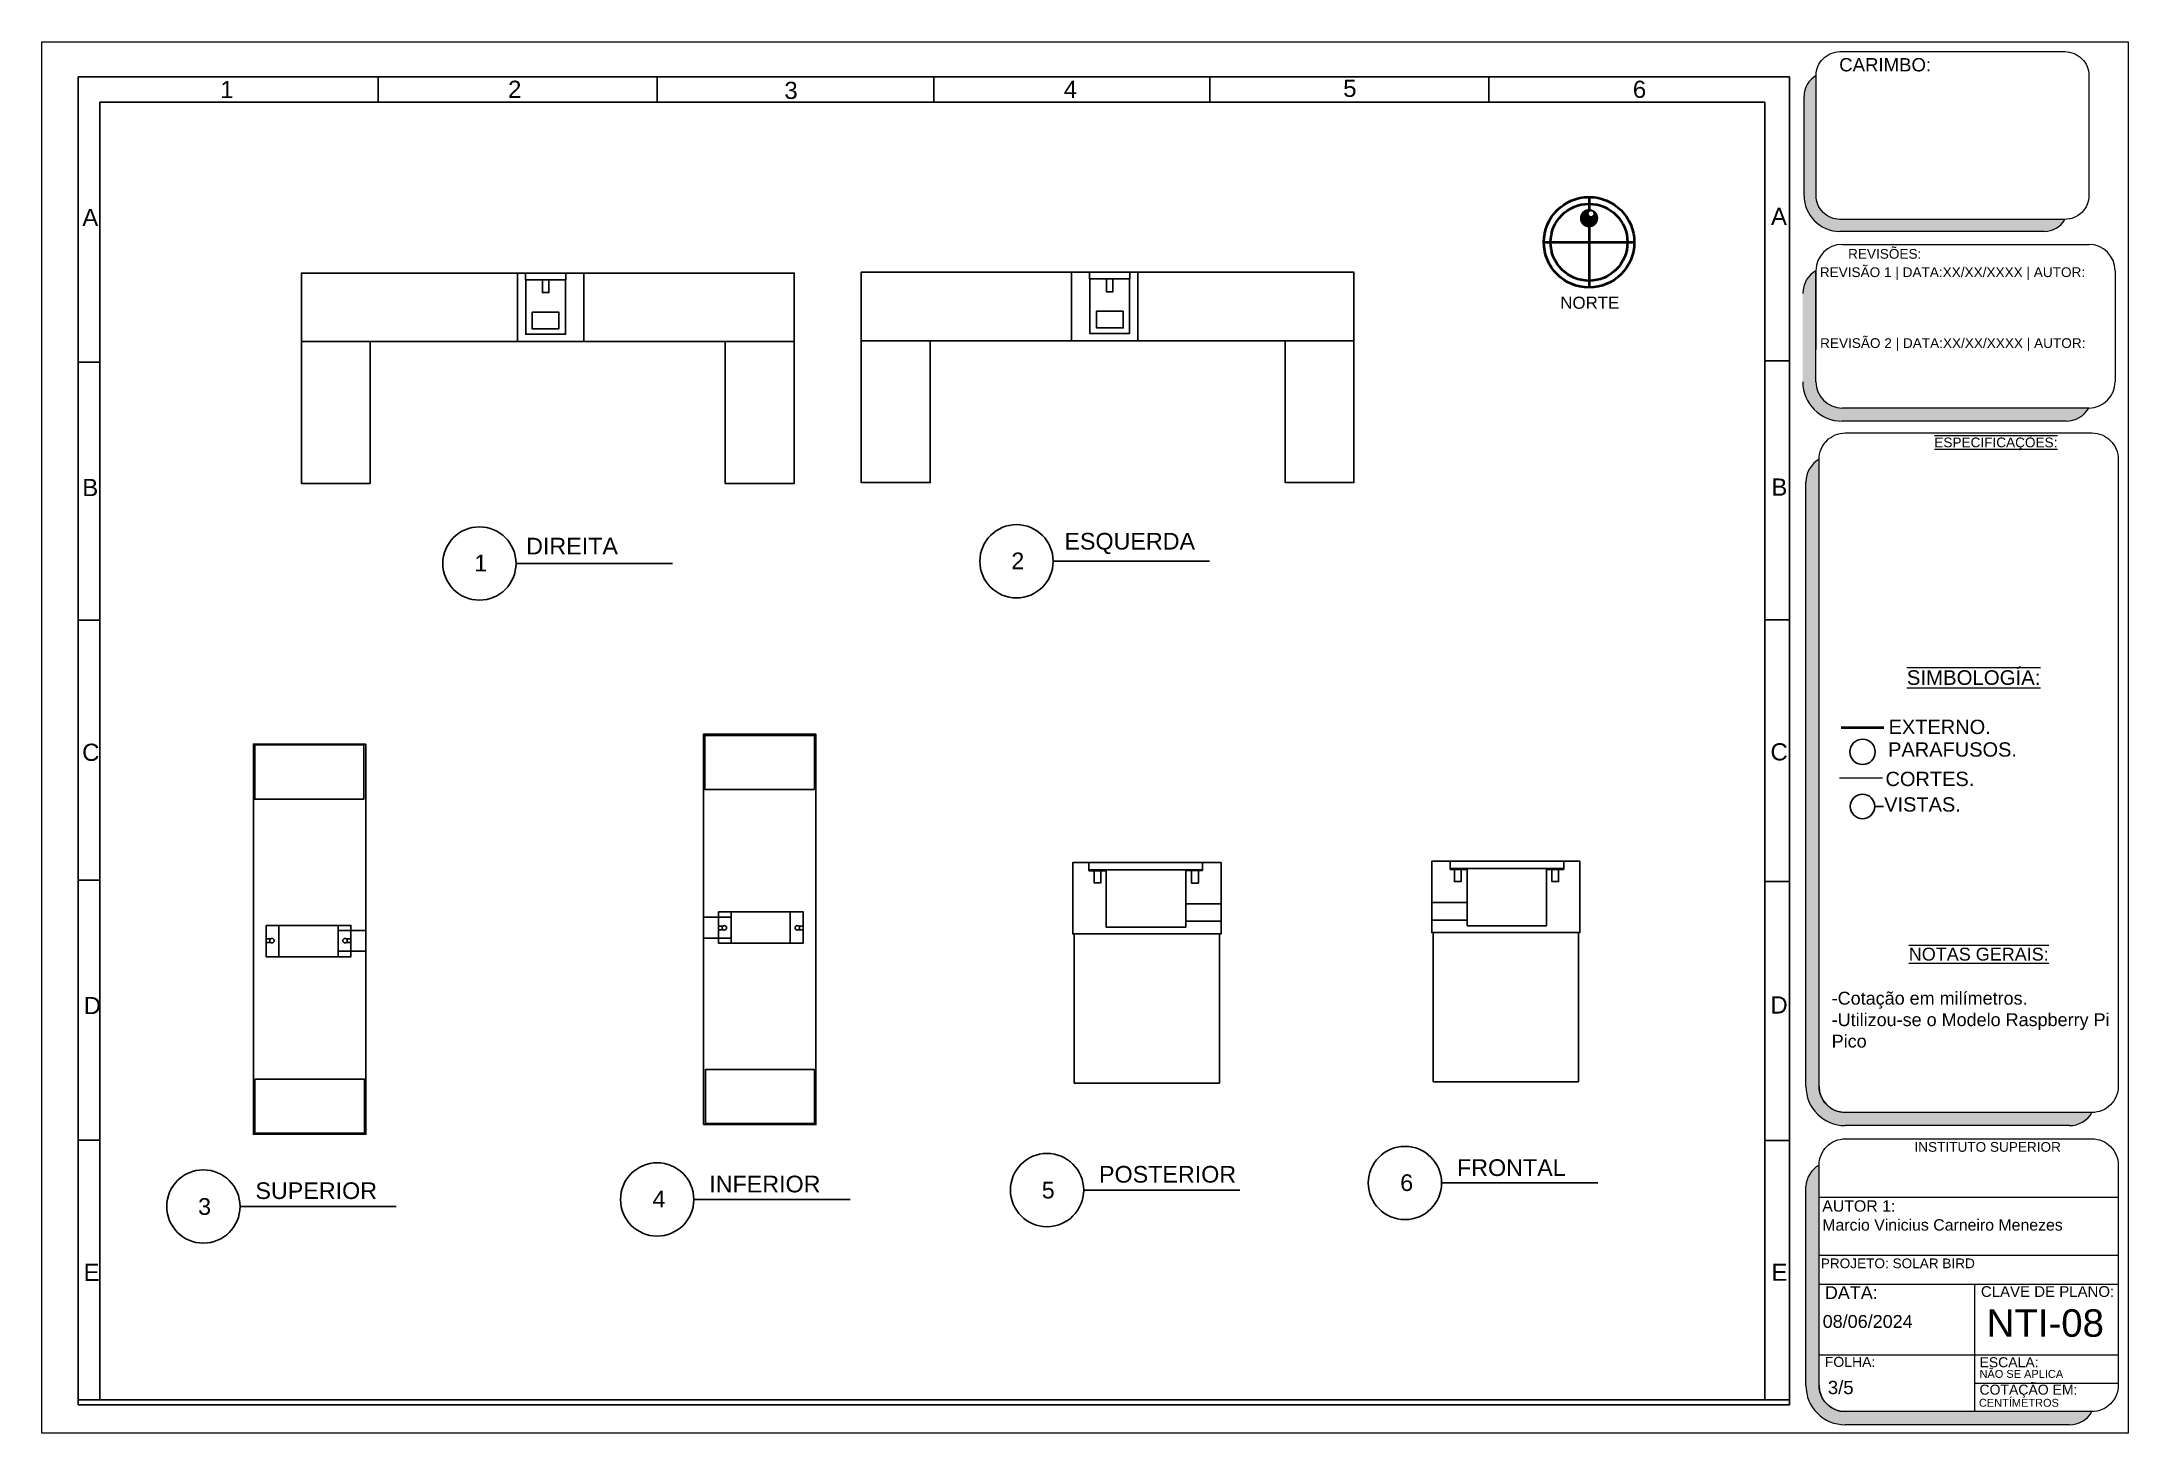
# Model space of a CAD drawing. Header units: inches. Extents: x 22 to 314, y 15 to 209.
import ezdxf
from ezdxf.lldxf.tags import DXFTag

# ---------------------------------------------------------------- set-up
doc = ezdxf.new("R2010")
doc.units = ezdxf.units.IN
doc.layers.add('1', color=1, linetype='Continuous')
for name, color, linetype, lineweight in [('MURO TABLAROCA', 100, 'Continuous', 15), ('MUROS', 1, 'Continuous', 40), ('PUERTAS', 33, 'LÍMITE2', 9), ('TEXTOS', 11, 'Continuous', 13), ('TRAZOS 1', 70, 'Continuous', 9), ('TRAZOS 3', 50, 'Continuous', 9)]:
    doc.layers.add(name, color=color, linetype=linetype, lineweight=lineweight)
tags = doc.linetypes.add('CONTOUR', pattern=[0.46875, 0.375, -0.09375]).pattern_tags.tags
tags[6:7] = [DXFTag(74, 4), DXFTag(75, 0), DXFTag(340, '0'), DXFTag(46, 1.0), DXFTag(50, 0.0), DXFTag(44, 0.0), DXFTag(45, 0.0)]
tags[4:5] = [DXFTag(74, 4), DXFTag(75, 0), DXFTag(340, '0'), DXFTag(46, 1.0), DXFTag(50, 0.0), DXFTag(44, 0.0), DXFTag(45, 0.0)]
doc.linetypes.add('LÍMITE2', pattern='A,6.35,-2.54,[132,ltypeshp.shx,S=2.54,R=0,X=-2.54,Y=0],-2.54,25.4', length=36.83)

# ---------------------------------------------------------------- blocks, each defined once
blk = doc.blocks.new('NORTE 2')
at = {"layer": 'TRAZOS 1', "linetype": 'ByBlock', "ltscale": 0.001}
h = blk.add_hatch(color=1, dxfattribs=at)
h.set_gradient(color1=(255, 0, 0), color2=(255, 128, 128), one_color=1, tint=0.75)
h.paths.add_polyline_path([(-2.84, 0, 1), (-6.36, 0, 1)])
h.paths.add_polyline_path([(-5.9, 0.38, -1), (-5.02, 0.38, -1)], flags=16)
at = {"layer": 'MUROS'}
for p, q in [((0, -8.65), (0, 8.65)), ((-8.65, 0), (-6.36, 0)), ((-2.84, 0), (8.65, 0))]:
    blk.add_line(p, q, dxfattribs=at)
for radius in [8.65, 7.35]:
    blk.add_circle((0, 0), radius, dxfattribs=at)

msp = doc.modelspace()

# ---------------------------------------------------------------- hatches: boundary and pattern name
at = {"layer": 'MUROS', "linetype": 'ByBlock', "ltscale": 0.001}
h = msp.add_hatch(color=252, dxfattribs=at)
h.set_gradient(color1=(132, 132, 132), color2=(148, 148, 148), one_color=1, tint=0.58)
h.paths.add_polyline_path([(273.5, 157.78, -0.414214), (269.83, 161.46), (269.83, 176.98, 0.267949), (267.99, 173.8), (267.99, 161.46, 0.414214), (273.5, 155.95), (304.81, 155.95, 0.267949), (307.99, 157.78)])
at = {"layer": 'MUROS', "linetype": 'ByBlock', "ltscale": 0.01}
h = msp.add_hatch(color=8, dxfattribs=at)
h.set_gradient(color1=(128, 128, 128), color2=(163, 163, 163), one_color=1, tint=0.64)
edge = h.paths.add_edge_path()
edge.add_arc((272.11, 147.44), 3.67, 120, 180)
edge.add_line((268.43, 147.44), (268.43, 63.01))
edge.add_arc((273.94, 63.01), 5.51, 180, 270)
edge.add_line((273.94, 57.5), (305.25, 57.5))
edge.add_arc((305.25, 61.17), 3.67, 270, 330)
edge.add_line((308.43, 59.34), (273.94, 59.34))
edge.add_arc((273.94, 63.01), 3.67, 180, 270, ccw=False)
edge.add_line((270.27, 63.01), (270.27, 150.62))
h = msp.add_hatch(color=8, dxfattribs=at)
h.set_gradient(color1=(128, 128, 128), color2=(163, 163, 163), one_color=1, tint=0.64)
edge = h.paths.add_edge_path()
edge.add_arc((305.25, 19.37), 3.67, 270, 330)
edge.add_line((308.43, 17.54), (273.94, 17.54))
edge.add_arc((273.94, 21.21), 3.67, 180, 270, ccw=False)
edge.add_line((270.27, 21.21), (270.27, 51.99))
edge.add_arc((272.1, 48.81), 3.67, 119.9036, 176.9058)
edge.add_line((268.43, 49.01), (268.43, 21.21))
edge.add_arc((273.94, 21.21), 5.51, 180, 270)
edge.add_line((273.94, 15.7), (305.25, 15.7))
at = {"layer": 'PUERTAS', "linetype": 'ByBlock', "ltscale": 0.001}
h = msp.add_hatch(color=253, dxfattribs=at)
h.set_gradient(color1=(173, 173, 173), color2=(179, 179, 179), one_color=1, tint=0.7)
h.paths.add_polyline_path([(273.2, 184.15, -0.414214), (269.85, 187.5), (269.85, 204.24, 0.268351), (268.17, 201.32), (268.17, 187.5, 0.414214), (273.2, 182.47), (301.75, 182.47, 0.267083), (304.65, 184.15)])

# ---------------------------------------------------------------- linework, layer by layer
at = {"color": 3, "linetype": 'CONTOUR'}
for p, q in [((89.44, 176.64), (89.44, 175.7)), ((89.44, 175.7), (95.07, 175.7)), ((95.07, 175.7), (95.07, 176.64)), ((168.3, 175.83), (168.3, 176.76)), ((173.93, 175.83), (168.3, 175.83)), ((173.93, 176.76), (173.93, 175.83)), ((168.2, 94.26), (168.2, 93.24)), ((184.1, 93.24), (184.1, 94.26)), ((218.69, 93.43), (218.69, 94.44)), ((234.59, 93.43), (218.69, 93.43)), ((218.69, 93.43), (218.69, 93.32)), ((234.59, 94.44), (234.59, 93.43)), ((234.59, 93.28), (234.59, 93.43)), ((168.2, 93.24), (184.1, 93.24)), ((168.2, 93.1), (168.2, 93.24)), ((170.6, 93.1), (168.2, 93.1)), ((170.6, 85.25), (170.6, 93.1)), ((184.1, 93.14), (181.73, 93.14)), ((181.73, 93.14), (181.73, 85.25)), ((184.1, 93.24), (184.1, 93.14)), ((218.69, 93.32), (221.06, 93.32)), ((221.06, 93.32), (221.06, 85.43)), ((232.19, 85.43), (232.19, 93.28)), ((232.19, 93.28), (234.59, 93.28)), ((181.73, 88.49), (186.67, 88.49)), ((186.67, 88.49), (186.67, 86.06)), ((221.06, 88.67), (216.12, 88.67)), ((216.12, 88.67), (216.12, 86.24)), ((63.26, 84.78), (67.14, 84.78)), ((118.19, 86.62), (114.31, 86.62)), ((181.73, 85.25), (170.6, 85.25)), ((186.67, 86.06), (181.73, 86.06)), ((216.12, 86.24), (221.06, 86.24)), ((221.06, 85.43), (232.19, 85.43)), ((63.26, 81.88), (67.14, 81.88)), ((118.19, 83.71), (114.31, 83.71))]:
    msp.add_line(p, q, dxfattribs=at)
at = {"color": 1, "linetype": 'ByBlock'}
for p, q in [((88.13, 136.06), (109.97, 136.06)), ((163.2, 136.37), (185.04, 136.37)), ((67.14, 110.83), (67.14, 84.78)), ((278.06, 102.11), (279.3, 102.11)), ((114.31, 57.66), (114.31, 83.71)), ((112.98, 47.19), (134.82, 47.19)), ((167.47, 48.5), (189.31, 48.5)), ((217.5, 49.49), (239.34, 49.49)), ((49.53, 46.21), (71.37, 46.21))]:
    msp.add_line(p, q, dxfattribs=at)
for points in [[(58.12, 167.08), (127, 167.08), (127, 176.64), (58.12, 176.64)], [(88.32, 167.08), (97.59, 167.08), (97.59, 176.64), (88.32, 176.64)], [(205.25, 167.2), (136.37, 167.2), (136.37, 176.76), (205.25, 176.76)], [(175.06, 167.2), (165.78, 167.2), (165.78, 176.76), (175.06, 176.76)], [(90.37, 171.2), (94.1, 171.2), (94.1, 168.87), (90.37, 168.87)], [(58.12, 167.08), (67.71, 167.08), (67.71, 147.25), (58.12, 147.25)], [(117.35, 167.08), (127, 167.08), (127, 147.25), (117.35, 147.25)], [(146.02, 167.2), (136.37, 167.2), (136.37, 147.37), (146.02, 147.37)], [(205.25, 167.2), (195.66, 167.2), (195.66, 147.37), (205.25, 147.37)], [(129.84, 104.47), (114.52, 104.47), (114.52, 112.04), (129.84, 112.04)], [(53.19, 85.48), (65.03, 85.48), (65.03, 81.11), (53.19, 81.11)], [(54.98, 85.48), (63.26, 85.48), (63.26, 81.11), (54.98, 81.11)], [(166.14, 84.3), (186.45, 84.3), (186.45, 63.45), (166.14, 63.45)], [(236.64, 84.48), (216.33, 84.48), (216.33, 63.63), (236.64, 63.63)], [(129.86, 57.79), (114.59, 57.79), (114.59, 65.34), (129.86, 65.34)]]:
    msp.add_lwpolyline(points, close=True, dxfattribs=at)
at = {"color": 3, "linetype": 'CONTOUR'}
for points in [[(95.04, 175.7), (89.48, 175.7), (89.48, 168.1), (95.04, 168.1)], [(91.8, 175.7), (92.71, 175.7), (92.71, 173.92), (91.8, 173.92)], [(168.33, 175.83), (173.89, 175.83), (173.89, 168.22), (168.33, 168.22)], [(171.57, 175.83), (170.66, 175.83), (170.66, 174.04), (171.57, 174.04)], [(173.01, 171.32), (169.27, 171.32), (169.27, 168.99), (173.01, 168.99)], [(51.59, 110.7), (66.86, 110.7), (66.86, 103.15), (51.59, 103.15)], [(220.24, 93.43), (219.29, 93.43), (219.29, 91.6), (220.24, 91.6)], [(233.87, 93.43), (232.94, 93.43), (232.94, 91.62), (233.87, 91.62)], [(168.92, 93.24), (169.85, 93.24), (169.85, 91.43), (168.92, 91.43)], [(182.55, 93.24), (183.5, 93.24), (183.5, 91.41), (182.55, 91.41)], [(128.26, 83.02), (116.42, 83.02), (116.42, 87.38), (128.26, 87.38)], [(126.46, 83.02), (118.19, 83.02), (118.19, 87.38), (126.46, 87.38)], [(51.61, 64.02), (66.93, 64.02), (66.93, 56.46), (51.61, 56.46)]]:
    msp.add_lwpolyline(points, close=True, dxfattribs=at)
at = {"color": 1, "linetype": 'ByBlock'}
for points in [[(114.31, 83.71), (114.31, 112.2), (130.04, 112.2), (130.04, 57.66), (114.31, 57.66)], [(67.14, 84.78), (67.14, 56.29), (51.41, 56.29), (51.41, 110.83), (67.14, 110.83)], [(186.67, 86.06), (186.67, 84.3), (165.94, 84.3), (165.94, 94.26), (186.67, 94.26), (186.67, 88.49)], [(216.12, 86.24), (216.12, 84.48), (236.85, 84.48), (236.85, 94.44), (216.12, 94.44), (216.12, 88.67)], [(53.83, 83.09), (53.19, 83.09), (53.19, 83.6), (53.82, 83.6)], [(64.4, 83.6), (65.03, 83.6), (65.03, 83.09), (64.4, 83.09)]]:
    msp.add_lwpolyline(points, dxfattribs=at)
at = {"color": 3, "linetype": 'CONTOUR'}
for points in [[(117.05, 84.89), (116.42, 84.89), (116.42, 85.4), (117.05, 85.4)], [(127.62, 85.4), (128.26, 85.4), (128.26, 84.89), (127.63, 84.89)]]:
    msp.add_lwpolyline(points, dxfattribs=at)
at = {"color": 1, "linetype": 'ByBlock'}
for centre, radius in [((83, 136.06), 5.12), ((158.08, 136.37), 5.12), ((276.35, 102.11), 1.71), ((162.35, 48.5), 5.12), ((212.38, 49.49), 5.12), ((44.41, 46.21), 5.12), ((107.85, 47.19), 5.12)]:
    msp.add_circle(centre, radius, dxfattribs=at)
at = {"color": 6, "linetype": 'ByBlock'}
for centre, radius in [((276.36, 109.73), 1.77), ((54.01, 83.35), 0.318), ((64.21, 83.35), 0.318)]:
    msp.add_circle(centre, radius, dxfattribs=at)
at = {"color": 3, "linetype": 'CONTOUR'}
for centre in [(117.24, 85.14), (127.44, 85.15)]:
    msp.add_circle(centre, 0.318, dxfattribs=at)
at = {"layer": '1', "color": 1}
for p, q in [((26.9, 204.08), (266.15, 204.08)), ((26.9, 204.08), (26.9, 18.51)), ((68.85, 204.08), (68.85, 200.53)), ((107.85, 200.53), (107.85, 204.08)), ((146.52, 204.08), (146.52, 200.53)), ((185.12, 204.08), (185.12, 200.53)), ((224.13, 204.08), (224.13, 200.53)), ((266.15, 204.08), (266.15, 18.51)), ((29.94, 200.53), (262.71, 200.53)), ((29.94, 200.53), (29.94, 19.19)), ((262.71, 200.53), (262.71, 19.19)), ((26.9, 164.21), (29.94, 164.21)), ((266.15, 164.39), (262.71, 164.39)), ((26.9, 128.14), (29.94, 128.14)), ((266.15, 128.2), (262.71, 128.2)), ((26.9, 91.81), (29.94, 91.81)), ((266.15, 91.62), (262.71, 91.62)), ((26.9, 55.49), (29.94, 55.49)), ((266.15, 55.43), (262.71, 55.43)), ((26.9, 19.19), (266.15, 19.19)), ((266.15, 18.51), (26.9, 18.51))]:
    msp.add_line(p, q, dxfattribs=at)
at = {"layer": 'MURO TABLAROCA', "color": 3, "linetype": 'ByBlock', "ltscale": 0.001}
msp.add_line((273.14, 106.13), (279.12, 106.13), dxfattribs=at)
at = {"layer": 'MUROS', "linetype": 'ByBlock', "ltscale": 0.01}
msp.add_line((273.35, 113.16), (279.33, 113.16), dxfattribs=at)
at = {"layer": 'TRAZOS 3', "color": 1}
for p, q in [((268.17, 187.5), (268.17, 201.34)), ((301.75, 182.47), (273.2, 182.47)), ((273.5, 180.65), (307.99, 180.65)), ((269.83, 161.46), (269.83, 176.98)), ((311.66, 176.98), (311.66, 161.46)), ((307.99, 157.78), (273.5, 157.78)), ((304.81, 155.95), (273.5, 155.95)), ((270.27, 63.01), (270.27, 150.62)), ((268.43, 63.01), (268.43, 147.44)), ((308.43, 59.34), (273.94, 59.34)), ((305.25, 57.5), (273.94, 57.5)), ((270.27, 21.21), (270.27, 51.99)), ((268.43, 21.21), (268.43, 49.01)), ((270.27, 47.52), (312.1, 47.52)), ((270.27, 39.41), (312.1, 39.41)), ((270.27, 35.34), (312.1, 35.34)), ((291.99, 35.34), (291.99, 17.54)), ((270.27, 25.46), (291.99, 25.46)), ((291.99, 25.46), (312.1, 25.46)), ((291.99, 21.5), (312.1, 21.5)), ((308.43, 17.54), (273.94, 17.54)), ((305.25, 15.7), (273.94, 15.7))]:
    msp.add_line(p, q, dxfattribs=at)
at = {"layer": 'TRAZOS 3'}
for p, q in [((269.83, 165.96), (269.83, 176.98)), ((269.83, 176.97), (269.83, 165.98))]:
    msp.add_line(p, q, dxfattribs=at)
at = {"layer": 'TRAZOS 3', "color": 1}
msp.add_lwpolyline([(313.5, 14.52), (21.81, 14.52), (21.81, 208.97), (313.5, 208.97)], close=True, dxfattribs=at)
for points in [[(273.2, 207.59), (304.65, 207.59, -0.414214), (308, 204.24), (308, 187.5, -0.414214), (304.65, 184.15), (273.2, 184.15, -0.414214), (269.85, 187.5), (269.85, 204.24, -0.414214)], [(308.43, 59.34), (273.94, 59.34, -0.414214), (270.27, 63.01), (270.27, 150.62, -0.414214), (273.94, 154.3), (308.43, 154.3, -0.414214), (312.1, 150.62), (312.1, 63.01, -0.414214)], [(308.43, 17.54), (273.94, 17.54, -0.414214), (270.27, 21.21), (270.27, 51.99, -0.414214), (273.94, 55.66), (308.43, 55.66, -0.414214), (312.1, 51.99), (312.1, 21.21, -0.414214)]]:
    msp.add_lwpolyline(points, format="xyb", close=True, dxfattribs=at)
for centre, radius, start, end in [((271.53, 201.33), 3.36, 120.0496, 179.8644), ((273.2, 187.5), 5.03, 180, 270), ((301.74, 185.83), 3.36, 270.1356, 329.9504), ((273.5, 176.98), 3.67, 90, 180), ((307.99, 176.98), 3.67, 0, 90), ((271.67, 173.8), 3.67, 120, 180), ((273.5, 161.46), 5.51, 180, 270), ((273.5, 161.46), 3.67, 180, 270), ((273.5, 161.46), 3.67, 180, 270), ((307.99, 161.46), 3.67, 270, 0), ((304.81, 159.62), 3.67, 270, 330), ((272.11, 147.44), 3.67, 120, 180), ((273.94, 63.01), 5.51, 180, 270), ((273.94, 63.01), 3.67, 180, 270), ((305.25, 61.17), 3.67, 270, 330), ((272.1, 48.81), 3.67, 119.9036, 176.9058), ((273.94, 21.21), 5.51, 180, 270), ((273.94, 21.21), 3.67, 180, 270), ((305.25, 19.37), 3.67, 270, 330)]:
    msp.add_arc(centre, radius, start, end, dxfattribs=at)

# ---------------------------------------------------------------- block references
at = {"layer": 'TRAZOS 1', "linetype": 'ByBlock', "xscale": 0.7312144495587367, "yscale": 0.7312144495587367, "zscale": 0.7312144495587367, "rotation": 270}
msp.add_blockref('NORTE 2', (238.12, 180.95), dxfattribs=at)

# ---------------------------------------------------------------- texts
at = {"layer": 'TEXTOS', "color": 74, "linetype": 'ByBlock', "ltscale": 0.01, "insert": (273.09, 206.69), "char_height": 1.86, "width": 36.6183, "attachment_point": 1}
msp.add_mtext('{\\fArial|b0|i0|c0|p34;CARIMBO:}', dxfattribs=at)
at = {"layer": 'TEXTOS', "color": 1, "char_height": 2.4, "width": 12.6418, "attachment_point": 1}
for s, insert in [('{\\fArial|b0|i0|c0|p34;1}', (46.77, 203.49)), ('{\\fArial|b0|i0|c0|p34;2}', (87, 203.53)), ('{\\fArial|b0|i0|c0|p34;3}', (125.63, 203.38)), ('{\\fArial|b0|i0|c0|p34;4}', (164.69, 203.53)), ('{\\fArial|b0|i0|c0|p34;5}', (203.75, 203.67)), ('{\\fArial|b0|i0|c0|p34;6}', (244.24, 203.53)), ('{\\fArial|b0|i0|c0|p34;A}', (27.48, 185.62)), ('{\\fArial|b0|i0|c0|p34;A}', (263.55, 185.77)), ('{\\fArial|b0|i0|c0|p34;B}', (27.48, 147.88)), ('{\\fArial|b0|i0|c0|p34;B}', (263.61, 147.94)), ('{\\fArial|b0|i0|c0|p34;C}', (27.46, 110.88)), ('{\\fArial|b0|i0|c0|p34;C}', (263.48, 110.94)), ('{\\fArial|b0|i0|c0|p34;D}', (27.67, 75.49)), ('{\\fArial|b0|i0|c0|p34;D}', (263.47, 75.57)), ('{\\fArial|b0|i0|c0|p34;E}', (27.66, 38.2)), ('{\\fArial|b0|i0|c0|p34;E}', (263.61, 38.22))]:
    msp.add_mtext(s, dxfattribs=dict(at, insert=insert))
at = {"layer": 'TEXTOS', "color": 74, "attachment_point": 1}
for s, insert, char_height, width in [('{\\fArial|b0|i0|c0|p34;REVISÕES:}', (274.33, 180.01), 1.3599, 209.2265), ('{\\fArial|b0|i0|c0|p34;REVISÃO 1 | DATA:XX/XX/XXXX | AUTOR:}', (270.38, 177.45), 1.3599, 35.8621), ('{\\fArial|b0|i0|c0|p34;REVISÃO 2 | DATA:XX/XX/XXXX | AUTOR:}', (270.42, 167.54), 1.3599, 35.8621), ('{\\fArial|b0|i0|c0|p34;\\L\\OESPECIFICAÇÕES:}', (286.39, 153.66), 1.3599, 19.1196), ('{\\fArial|b0|i0|c0|p34;\\L\\OSIMBOLOGÍA:}', (282.54, 121.14), 2.0398, 13.174), ('{\\fArial|b0|i0|c0|p34;EXTERNO.}', (279.99, 114.23), 2.0005, 35.1715), ('{\\fArial|b0|i0|c0|p34;PARAFUSOS.}', (279.93, 111.07), 2.0005, 35.1715), ('{\\fArial|b0|i0|c0|p34;CORTES.}', (279.56, 106.96), 2.0005, 35.1715), ('{\\fArial|b0|i0|c0|p34;VISTAS.}', (279.38, 103.39), 2.0005, 35.1715), ('{\\fArial|b0|i0|c0|p34;\\L\\ONOTAS GERAIS:}', (282.82, 82.37), 1.8, 28.7188), ('{\\fArial|b0|i0|c0|p34;-Cotação em milímetros.\\P-Utilizou-se o Modelo Raspberry Pi Pico\\P\\P }', (272.04, 76.21), 1.8, 40.1479), ('{\\fArial|b0|i0|c0|p34;INSTITUTO SUPERIOR}', (283.61, 55.21), 1.3599, 43.9091), ('{\\fArial|b0|i0|c0|p34;AUTOR 1: \\PMarcio Vinicius Carneiro Menezes}', (270.72, 47.07), 1.5865, 60.7346), ('{\\fArial|b0|i0|c0|p34;PROJETO: SOLAR BIRD}', (270.52, 38.94), 1.3599, 44.3071), ('{\\fArial|b0|i0|c0|p34;DATA:}', (271.08, 35.07), 1.8, 40.6092), ('{\\fArial|b0|i0|c0|p34;CLAVE DE PLANO:}', (292.9, 35.07), 1.5, 21.2143), ('{\\fArial|b0|i0|c0|p34;08/06/2024}', (270.78, 31.04), 1.8, 12.6418), ('{\\fArial|b0|i0|c0|p34;NTI-08}', (293.7, 31.84), 3.8416, 21.7671), ('{\\fArial|b0|i0|c0|p34;FOLHA:}', (271.08, 25.19), 1.4, 17.9311), ('{\\fArial|b0|i0|c0|p34;NÃO SE APLICA}', (292.7, 23.36), 1.1, 17.7052), ('{\\fArial|b0|i0|c0|p34;ESCALA:}', (292.7, 25.14), 1.4, 10.1645), ('{\\fArial|b0|i0|c0|p34;3/5}', (271.5, 21.84), 1.8573, 12.6418), ('{\\fArial|b0|i0|c0|p34;COTAÇÃO EM:}', (292.7, 21.31), 1.4, 14.5001), ('{\\fArial|b0|i0|c0|p34;CENTÍMETROS}', (292.62, 19.32), 1.1, 14.3993)]:
    msp.add_mtext(s, dxfattribs=dict(at, insert=insert, char_height=char_height, width=width))
at = {"layer": 'TEXTOS', "insert": (234.1, 173.35), "char_height": 1.688, "width": 25.2826, "attachment_point": 1}
msp.add_mtext('{\\fArial|b0|i0|c0|p34;NORTE}', dxfattribs=at)
at = {"layer": 'TEXTOS', "color": 1, "linetype": 'ByBlock', "char_height": 2.3293, "attachment_point": 1}
for s, insert, width in [('{\\fArial|b0|i0|c0|p34;ESQUERDA}', (164.78, 140.34), 70.3739), ('{\\fArial|b0|i0|c0|p34;1}', (82.28, 137.28), 42.4623), ('{\\fArial|b0|i0|c0|p34;DIREITA}', (89.53, 139.66), 70.3739), ('{\\fArial|b0|i0|c0|p34;2}', (157.36, 137.59), 42.4623), ('{\\fArial|b0|i0|c0|p34;FRONTAL}', (219.66, 52.8), 70.3739), ('{\\fArial|b0|i0|c0|p34;SUPERIOR}', (51.69, 49.58), 53.2022), ('{\\fArial|b0|i0|c0|p34;INFERIOR}', (115.13, 50.51), 70.3739), ('{\\fArial|b0|i0|c0|p34;5}', (161.61, 49.66), 42.4623), ('{\\fArial|b0|i0|c0|p34;POSTERIOR}', (169.62, 51.87), 53.2022), ('{\\fArial|b0|i0|c0|p34;6}', (211.72, 50.7), 42.4623), ('{\\fArial|b0|i0|c0|p34;3}', (43.68, 47.37), 42.4623), ('{\\fArial|b0|i0|c0|p34;4}', (107.2, 48.41), 42.4623)]:
    msp.add_mtext(s, dxfattribs=dict(at, insert=insert, width=width))

doc.saveas('drawing.dxf')
